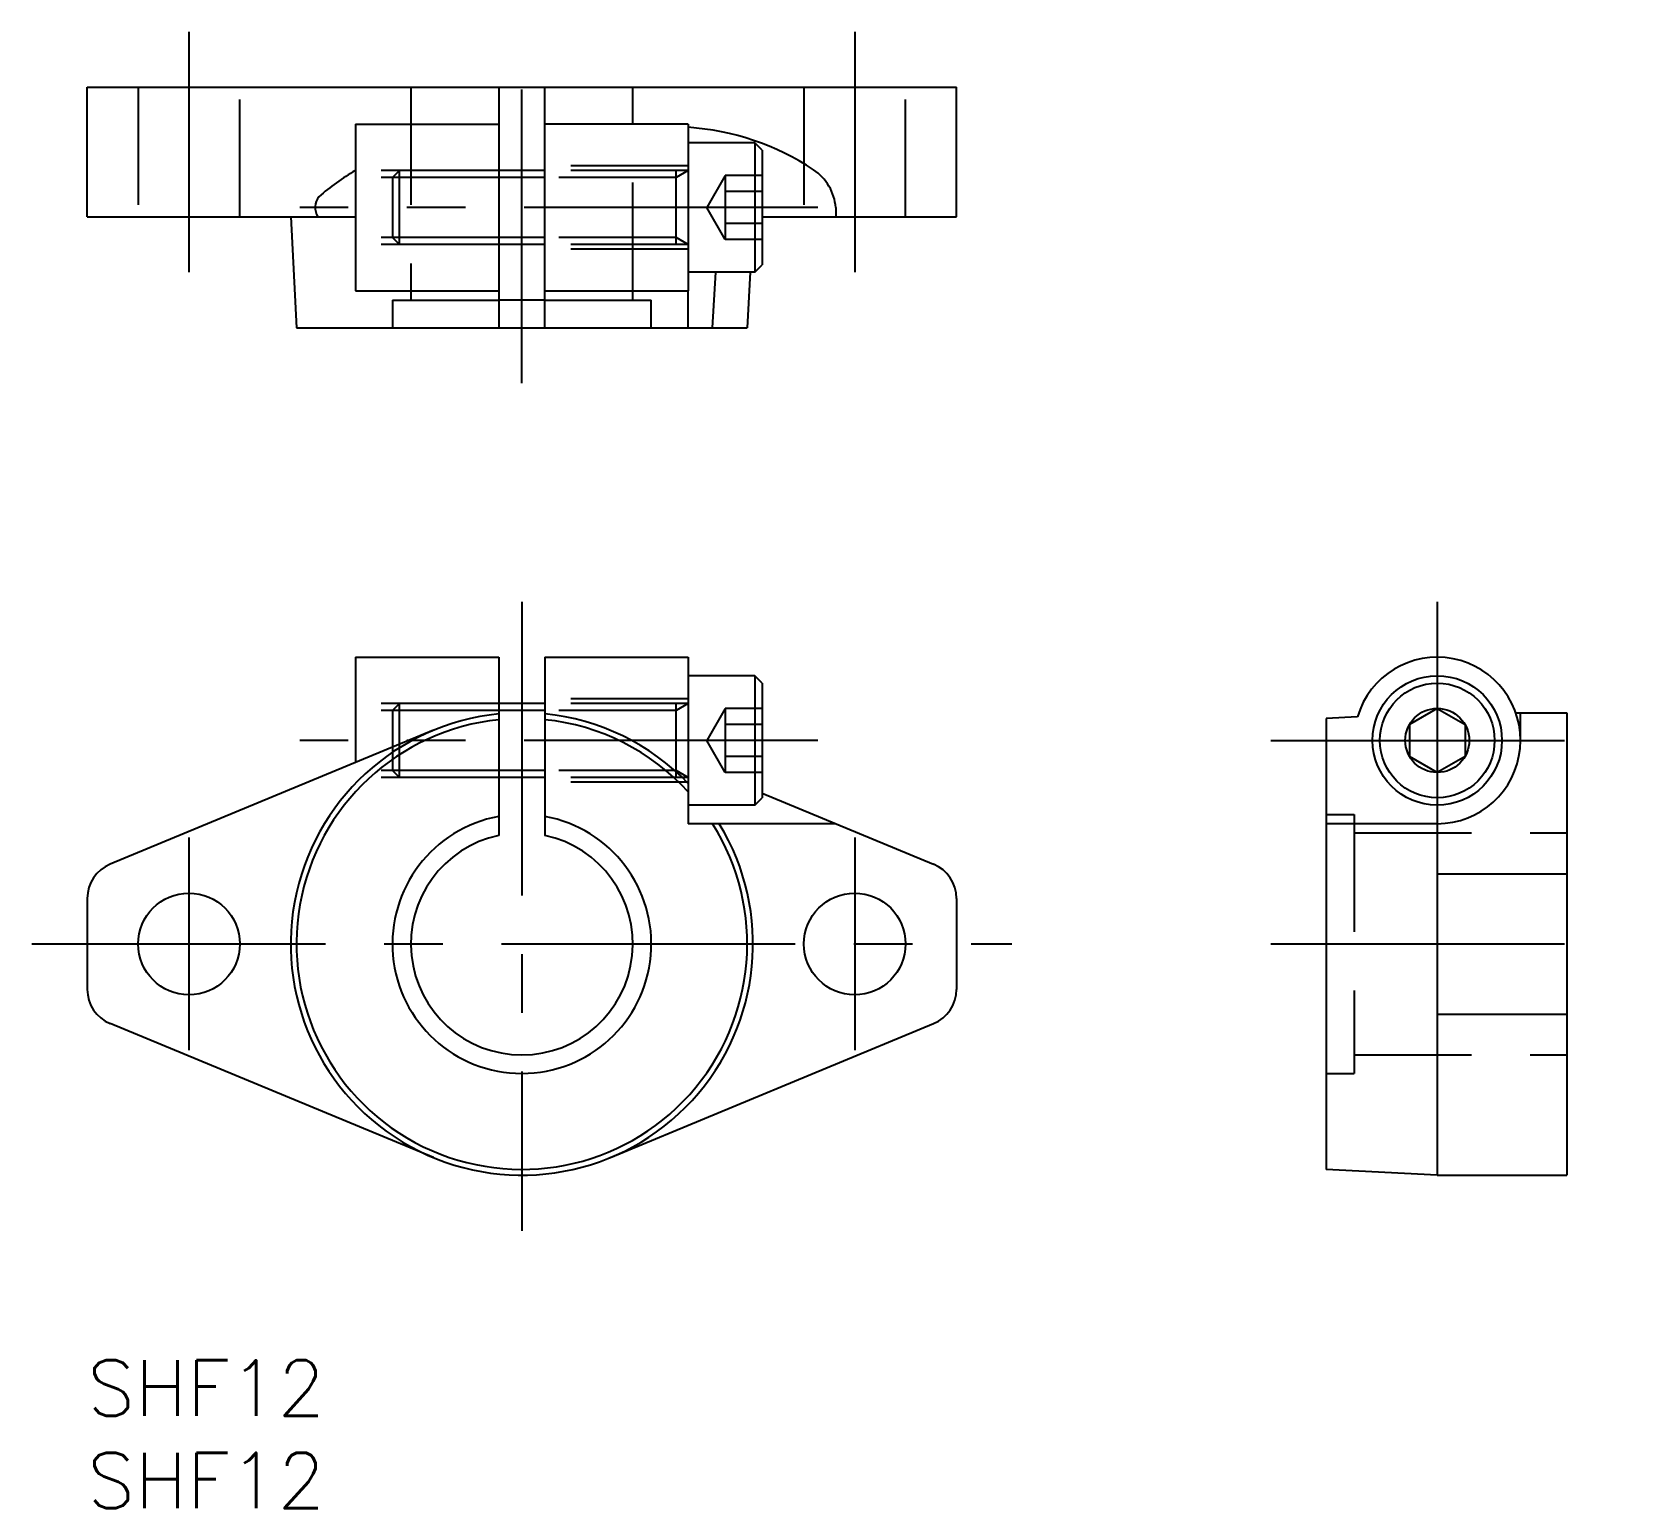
# Model space of a CAD drawing. Extents: x -3 to 83, y -8 to 71.8.
import ezdxf

# ---------------------------------------------------------------- set-up
doc = ezdxf.new("R2010")
doc.units = 0
doc.header["$LTSCALE"] = 0.5
doc.linetypes.add('CENTER', pattern=[50.8, 31.75, -6.35, 6.35, -6.35])
doc.linetypes.add('DASHED', pattern=[19.05, 12.7, -6.35])
for name, color, linetype in [('MSM_CENTER', 1, 'CENTER'), ('MSM_CONTINUOUS', 7, 'CONTINUOUS'), ('MSM_DASHED', 4, 'DASHED'), ('MSM_NARROW', 5, 'CONTINUOUS'), ('MSM_PART_NUMBER', 7, 'CONTINUOUS')]:
    doc.layers.add(name, color=color, linetype=linetype)
doc.styles.get("Standard").update_dxf_attribs({"font": 'txt.shx', "height": 3, "bigfont": 'bigfont.shx'})

# ---------------------------------------------------------------- blocks, each defined once
blk = doc.blocks.new('*U14')
at = {"layer": 'MSM_PART_NUMBER'}
blk.add_text('SHF12', height=3, dxfattribs=at).set_placement((0, -3))
blk = doc.blocks.new('*U15')
at = {"layer": 'MSM_PART_NUMBER'}
blk.add_text('SHF12', height=3, dxfattribs=at).set_placement((0, -8))

msp = doc.modelspace()

# ---------------------------------------------------------------- linework, layer by layer
at = {"layer": 'MSM_CENTER'}
for p, q in [((5.5, 71.805), (5.5, 58.805)), ((23.5, 52.805), (23.5, 71.805)), ((41.5, 71.805), (41.5, 58.805)), ((39.5, 62.305), (11.5, 62.305)), ((23.5, 41), (23.5, 7)), ((73, 41), (73, 26)), ((39.5, 33.5), (11.5, 33.5)), ((64, 33.5), (83, 33.5)), ((5.5, 28.25), (5.5, 16.75)), ((41.5, 28.25), (41.5, 16.75)), ((-3, 22.5), (50, 22.5)), ((64, 22.5), (83, 22.5))]:
    msp.add_line(p, q, dxfattribs=at)
at = {"layer": 'MSM_CONTINUOUS'}
for p, q in [((0, 61.805), (0, 68.805)), ((0, 68.805), (47, 68.805)), ((22.25, 68.805), (22.25, 55.805)), ((24.75, 55.805), (24.75, 68.805)), ((47, 61.805), (47, 68.805)), ((14.5, 66.805), (14.5, 57.805)), ((14.5, 66.805), (22.25, 66.805)), ((32.5, 66.805), (24.75, 66.805)), ((32.5, 66.805), (32.5, 57.805)), ((36.1, 65.805), (32.5, 65.805)), ((36.1, 65.805), (36.1, 58.805)), ((36.5, 65.405), (36.1, 65.805)), ((36.5, 65.405), (36.5, 59.205)), ((24.75, 64.305), (22.25, 64.305)), ((40.472, 62.305), (40.472, 61.805)), ((0, 61.805), (14.5, 61.805)), ((11, 61.805), (11.314, 55.805)), ((36.5, 61.805), (47, 61.805)), ((24.75, 60.305), (22.25, 60.305)), ((36.1, 58.805), (32.5, 58.805)), ((33.807, 55.805), (33.992, 58.805)), ((35.843, 58.805), (35.686, 55.805)), ((36.1, 58.805), (36.5, 59.205)), ((14.5, 57.805), (22.25, 57.805)), ((24.75, 57.805), (32.5, 57.805)), ((32.5, 55.805), (32.5, 57.805)), ((24.751, 57.305), (22.25, 57.305)), ((11.314, 55.805), (35.686, 55.805)), ((14.5, 38), (14.5, 32.302)), ((14.5, 38), (22.25, 38)), ((22.25, 38), (22.25, 28.368)), ((24.75, 38), (24.75, 28.368)), ((24.75, 38), (32.5, 38)), ((32.5, 38), (32.5, 29)), ((36.1, 37), (32.5, 37)), ((36.1, 37), (36.1, 30)), ((36.5, 36.6), (36.1, 37)), ((36.5, 36.6), (36.5, 30.4)), ((24.75, 35.5), (22.25, 35.5)), ((68.684, 34.774), (67, 34.686)), ((67, 34.686), (67, 10.314)), ((73, 35.232), (71.5, 34.366)), ((73, 35.232), (74.5, 34.366)), ((77.243, 35), (80, 35)), ((77.5, 33.5), (77.5, 35)), ((80, 35), (80, 10)), ((18.716, 34.048), (1.235, 26.807)), ((71.5, 34.366), (71.5, 32.634)), ((74.5, 34.366), (74.5, 32.634)), ((73, 31.768), (71.5, 32.634)), ((74.5, 32.634), (73, 31.768)), ((24.75, 31.5), (22.25, 31.5)), ((36.1, 30), (36.5, 30.4)), ((36.5, 30.645), (45.765, 26.807)), ((36.1, 30), (32.5, 30)), ((40.472, 29), (32.5, 29)), ((73, 29), (67, 29)), ((73, 29.028), (73, 10)), ((73, 26.296), (80, 26.296)), ((0, 24.96), (0, 20.04)), ((47, 24.96), (47, 20.04)), ((18.716, 10.952), (1.235, 18.193)), ((28.284, 10.952), (45.765, 18.193)), ((73, 18.704), (80, 18.704)), ((73, 10), (67, 10.314)), ((73, 10), (80, 10))]:
    msp.add_line(p, q, dxfattribs=at)
for centre, radius in [((73, 33.5), 3.5), ((73, 33.5), 3.1), ((73, 33.5), 1.732), ((5.5, 22.5), 2.75), ((41.5, 22.5), 2.75)]:
    msp.add_circle(centre, radius, dxfattribs=at)
for centre, radius, start, end in [((31.522, 52.602), 14.075, 56.58622, 86.01711), ((20.355, 54.032), 11.824, 119.68152, 131.47233), ((37.76, 62.09), 2.721, 4.54321, 56.19719), ((13.27, 62.309), 0.947, 141.96527, 212.12014), ((73, 33.5), 4.5, 270, 163.55654), ((23.5, 22.5), 12.5, 95.73916, 31.33225), ((23.5, 22.5), 12.186, 95.88779, 32.23672), ((23.5, 22.5), 12.5, 43.94552, 84.26083), ((23.5, 22.5), 12.186, 42.38945, 84.11221), ((23.5, 22.5), 7, 100.28656, 79.71344), ((23.5, 22.5), 6, 102.02471, 77.97531), ((2, 24.96), 2, 112.5, 180.00001), ((45, 24.96), 2, 0, 67.5), ((2, 20.04), 2, 179.99999, 247.49999), ((45, 20.04), 2, 292.5, 0)]:
    msp.add_arc(centre, radius, start, end, dxfattribs=at)
at = {"layer": 'MSM_DASHED'}
for p, q in [((2.75, 68.805), (2.75, 61.805)), ((8.25, 61.805), (8.25, 68.805)), ((17.5, 68.805), (17.5, 57.305)), ((29.5, 57.305), (29.5, 68.805)), ((38.75, 68.805), (38.75, 61.805)), ((44.25, 61.805), (44.25, 68.805)), ((32.5, 64.555), (24.75, 64.555)), ((22.25, 64.305), (14.5, 64.305)), ((22.25, 63.926), (14.5, 63.926)), ((16.5, 63.926), (16.879, 64.305)), ((16.5, 63.926), (16.5, 60.684)), ((16.879, 60.305), (16.879, 64.305)), ((32.5, 64.305), (24.75, 64.305)), ((31.844, 63.926), (24.75, 63.926)), ((31.844, 60.305), (31.844, 64.305)), ((32.5, 64.305), (31.844, 63.926)), ((34.5, 64.037), (33.5, 62.305)), ((34.5, 64.037), (34.5, 60.573)), ((36.5, 64.037), (34.5, 64.037)), ((36.5, 63.171), (34.5, 63.171)), ((34.5, 60.573), (33.5, 62.305)), ((36.5, 61.439), (34.5, 61.439)), ((22.25, 60.684), (14.5, 60.684)), ((22.25, 60.305), (14.5, 60.305)), ((16.5, 60.684), (16.879, 60.305)), ((31.844, 60.684), (24.75, 60.684)), ((32.5, 60.305), (24.75, 60.305)), ((32.5, 60.305), (31.844, 60.684)), ((36.5, 60.573), (34.5, 60.573)), ((32.5, 60.055), (24.75, 60.055)), ((16.5, 57.305), (16.5, 55.805)), ((16.5, 57.305), (22.25, 57.305)), ((24.75, 57.305), (30.5, 57.305)), ((30.5, 55.805), (30.5, 57.305)), ((22.25, 35.5), (14.5, 35.5)), ((16.5, 35.121), (16.879, 35.5)), ((16.879, 31.5), (16.879, 35.5)), ((32.5, 35.75), (24.75, 35.75)), ((32.5, 35.5), (24.75, 35.5)), ((32.5, 35.5), (31.844, 35.121)), ((31.844, 31.5), (31.844, 35.5)), ((22.25, 35.121), (14.5, 35.121)), ((16.5, 35.121), (16.5, 31.879)), ((31.844, 35.121), (24.75, 35.121)), ((34.5, 35.232), (33.5, 33.5)), ((34.5, 35.232), (34.5, 31.768)), ((36.5, 35.232), (34.5, 35.232)), ((36.5, 34.366), (34.5, 34.366)), ((34.5, 31.768), (33.5, 33.5)), ((22.25, 31.879), (15.237, 31.879)), ((16.5, 31.879), (16.879, 31.5)), ((31.844, 31.879), (24.75, 31.879)), ((32.5, 31.5), (31.844, 31.879)), ((36.5, 32.634), (34.5, 32.634)), ((22.25, 31.5), (14.825, 31.5)), ((32.5, 31.5), (24.75, 31.5)), ((32.5, 31.25), (24.75, 31.25)), ((36.5, 31.768), (34.5, 31.768)), ((67, 29.5), (68.5, 29.5)), ((68.5, 29.5), (68.5, 15.5)), ((68.5, 28.5), (80, 28.5)), ((68.5, 16.5), (80, 16.5)), ((67, 15.5), (68.5, 15.5))]:
    msp.add_line(p, q, dxfattribs=at)
at = {"layer": 'MSM_NARROW'}
for p, q in [((24.75, 63.926), (22.25, 63.926)), ((24.75, 60.684), (22.25, 60.684)), ((24.75, 35.121), (22.25, 35.121)), ((24.75, 31.879), (22.25, 31.879))]:
    msp.add_line(p, q, dxfattribs=at)

# ---------------------------------------------------------------- block references
at = {"layer": 'MSM_CONTINUOUS'}
for name in ['*U14', '*U15']:
    msp.add_blockref(name, (0, 0), dxfattribs=at)

doc.saveas('drawing.dxf')
